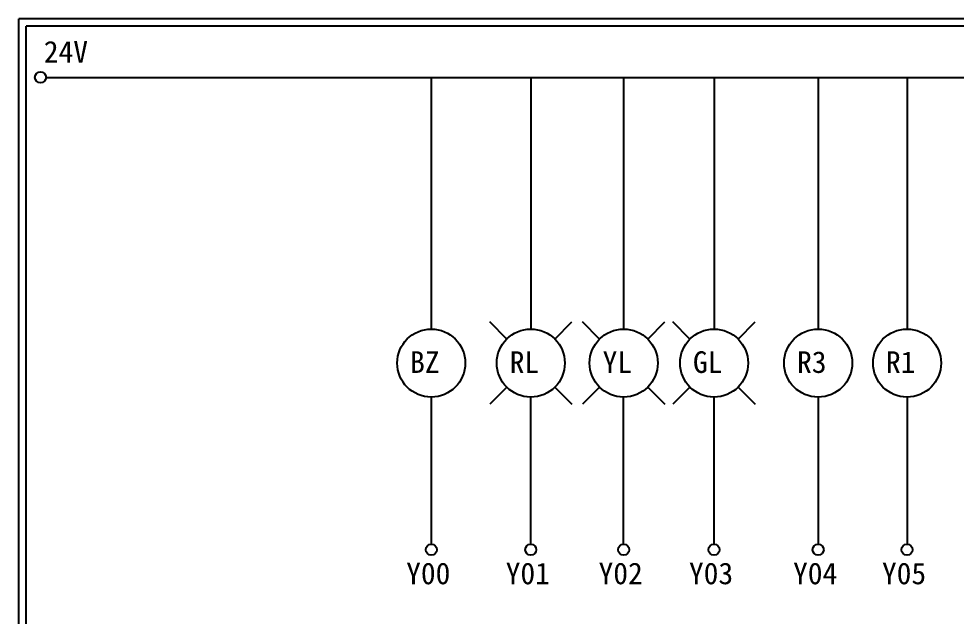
# Model space of a CAD drawing. Extents: x 926 to 1213, y 3 to 207.
# Drawn here: x 925.7 to 1081.6, y 107.6 to 207 of the extents above; entities that cross this region are included whole.
import ezdxf

# ---------------------------------------------------------------- set-up
doc = ezdxf.new("R2010")
doc.units = 0
doc.layers.add('圖框層', color=7, linetype='CONTINUOUS')
doc.layers.add('標尺寸層', color=3, linetype='CONTINUOUS')
doc.styles.add('STSL', font='kaiu.ttf')

msp = doc.modelspace()

# ---------------------------------------------------------------- linework, layer by layer
at = {"layer": '圖框層', "color": 7}
for p, q in [((1212.74, 206.97), (925.74, 206.97)), ((925.74, 3), (925.74, 206.97)), ((1211.49, 205.72), (926.99, 205.72)), ((926.99, 4.25), (926.99, 205.72))]:
    msp.add_line(p, q, dxfattribs=at)
at = {"layer": '標尺寸層', "color": 7}
msp.add_line((930.28, 197.22), (1207.88, 197.22), dxfattribs=at)
at = {"layer": '標尺寸層', "color": 0}
for p, q in [((994.33, 197.22), (994.33, 155.39)), ((1010.88, 197.22), (1010.88, 155.39)), ((1026.32, 197.22), (1026.32, 155.39)), ((1041.35, 197.22), (1041.35, 155.39)), ((1058.66, 197.22), (1058.66, 155.39)), ((1073.44, 197.22), (1073.44, 155.39)), ((1006.88, 153.73), (1004.05, 156.56)), ((1014.88, 153.73), (1017.71, 156.56)), ((1022.32, 153.73), (1019.49, 156.56)), ((1030.33, 153.73), (1033.16, 156.56)), ((1037.35, 153.73), (1034.52, 156.56)), ((1045.36, 153.73), (1048.18, 156.56)), ((1006.88, 145.73), (1004.05, 142.9)), ((1014.88, 145.73), (1017.71, 142.9)), ((1022.32, 145.73), (1019.49, 142.9)), ((1030.33, 145.73), (1033.16, 142.9)), ((1037.35, 145.73), (1034.52, 142.9)), ((1045.36, 145.73), (1048.18, 142.9)), ((994.33, 144.07), (994.33, 119.62)), ((1010.88, 119.62), (1010.88, 144.07)), ((1026.32, 119.62), (1026.32, 144.07)), ((1041.35, 119.62), (1041.35, 144.07)), ((1058.66, 144.07), (1058.66, 119.62)), ((1073.44, 144.07), (1073.44, 119.62))]:
    msp.add_line(p, q, dxfattribs=at)
at = {"layer": '標尺寸層', "color": 7}
msp.add_circle((929.36, 197.22), 0.92, dxfattribs=at)
at = {"layer": '標尺寸層', "color": 0}
for centre, radius in [((994.33, 149.73), 5.66), ((1010.88, 149.73), 5.66), ((1026.32, 149.73), 5.66), ((1041.35, 149.73), 5.66), ((1058.66, 149.73), 5.66), ((1073.44, 149.73), 5.66), ((994.33, 118.7), 0.92), ((1010.88, 118.7), 0.92), ((1026.32, 118.7), 0.92), ((1041.35, 118.7), 0.92), ((1058.66, 118.7), 0.92), ((1073.44, 118.7), 0.92)]:
    msp.add_circle(centre, radius, dxfattribs=at)

# ---------------------------------------------------------------- texts
at = {"layer": '圖框層', "color": 4, "style": 'STSL'}
msp.add_text('24V', height=3.6, dxfattribs=at).set_placement((929.91, 199.68))
at = {"layer": '標尺寸層', "color": 0, "style": 'STSL'}
for s, p in [('BZ', (990.82, 148.09)), ('RL', (1007.37, 148.09)), ('YL', (1022.82, 148.09)), ('GL', (1037.84, 148.09)), ('R3', (1055.15, 148.09)), ('R1', (1069.93, 148.09)), ('Y00', (990.16, 112.96)), ('Y01', (1006.71, 112.96)), ('Y02', (1022.15, 112.96)), ('Y03', (1037.18, 112.96)), ('Y04', (1054.49, 112.96)), ('Y05', (1069.27, 112.96))]:
    msp.add_text(s, height=3.6, dxfattribs=at).set_placement(p)

doc.saveas('drawing.dxf')
